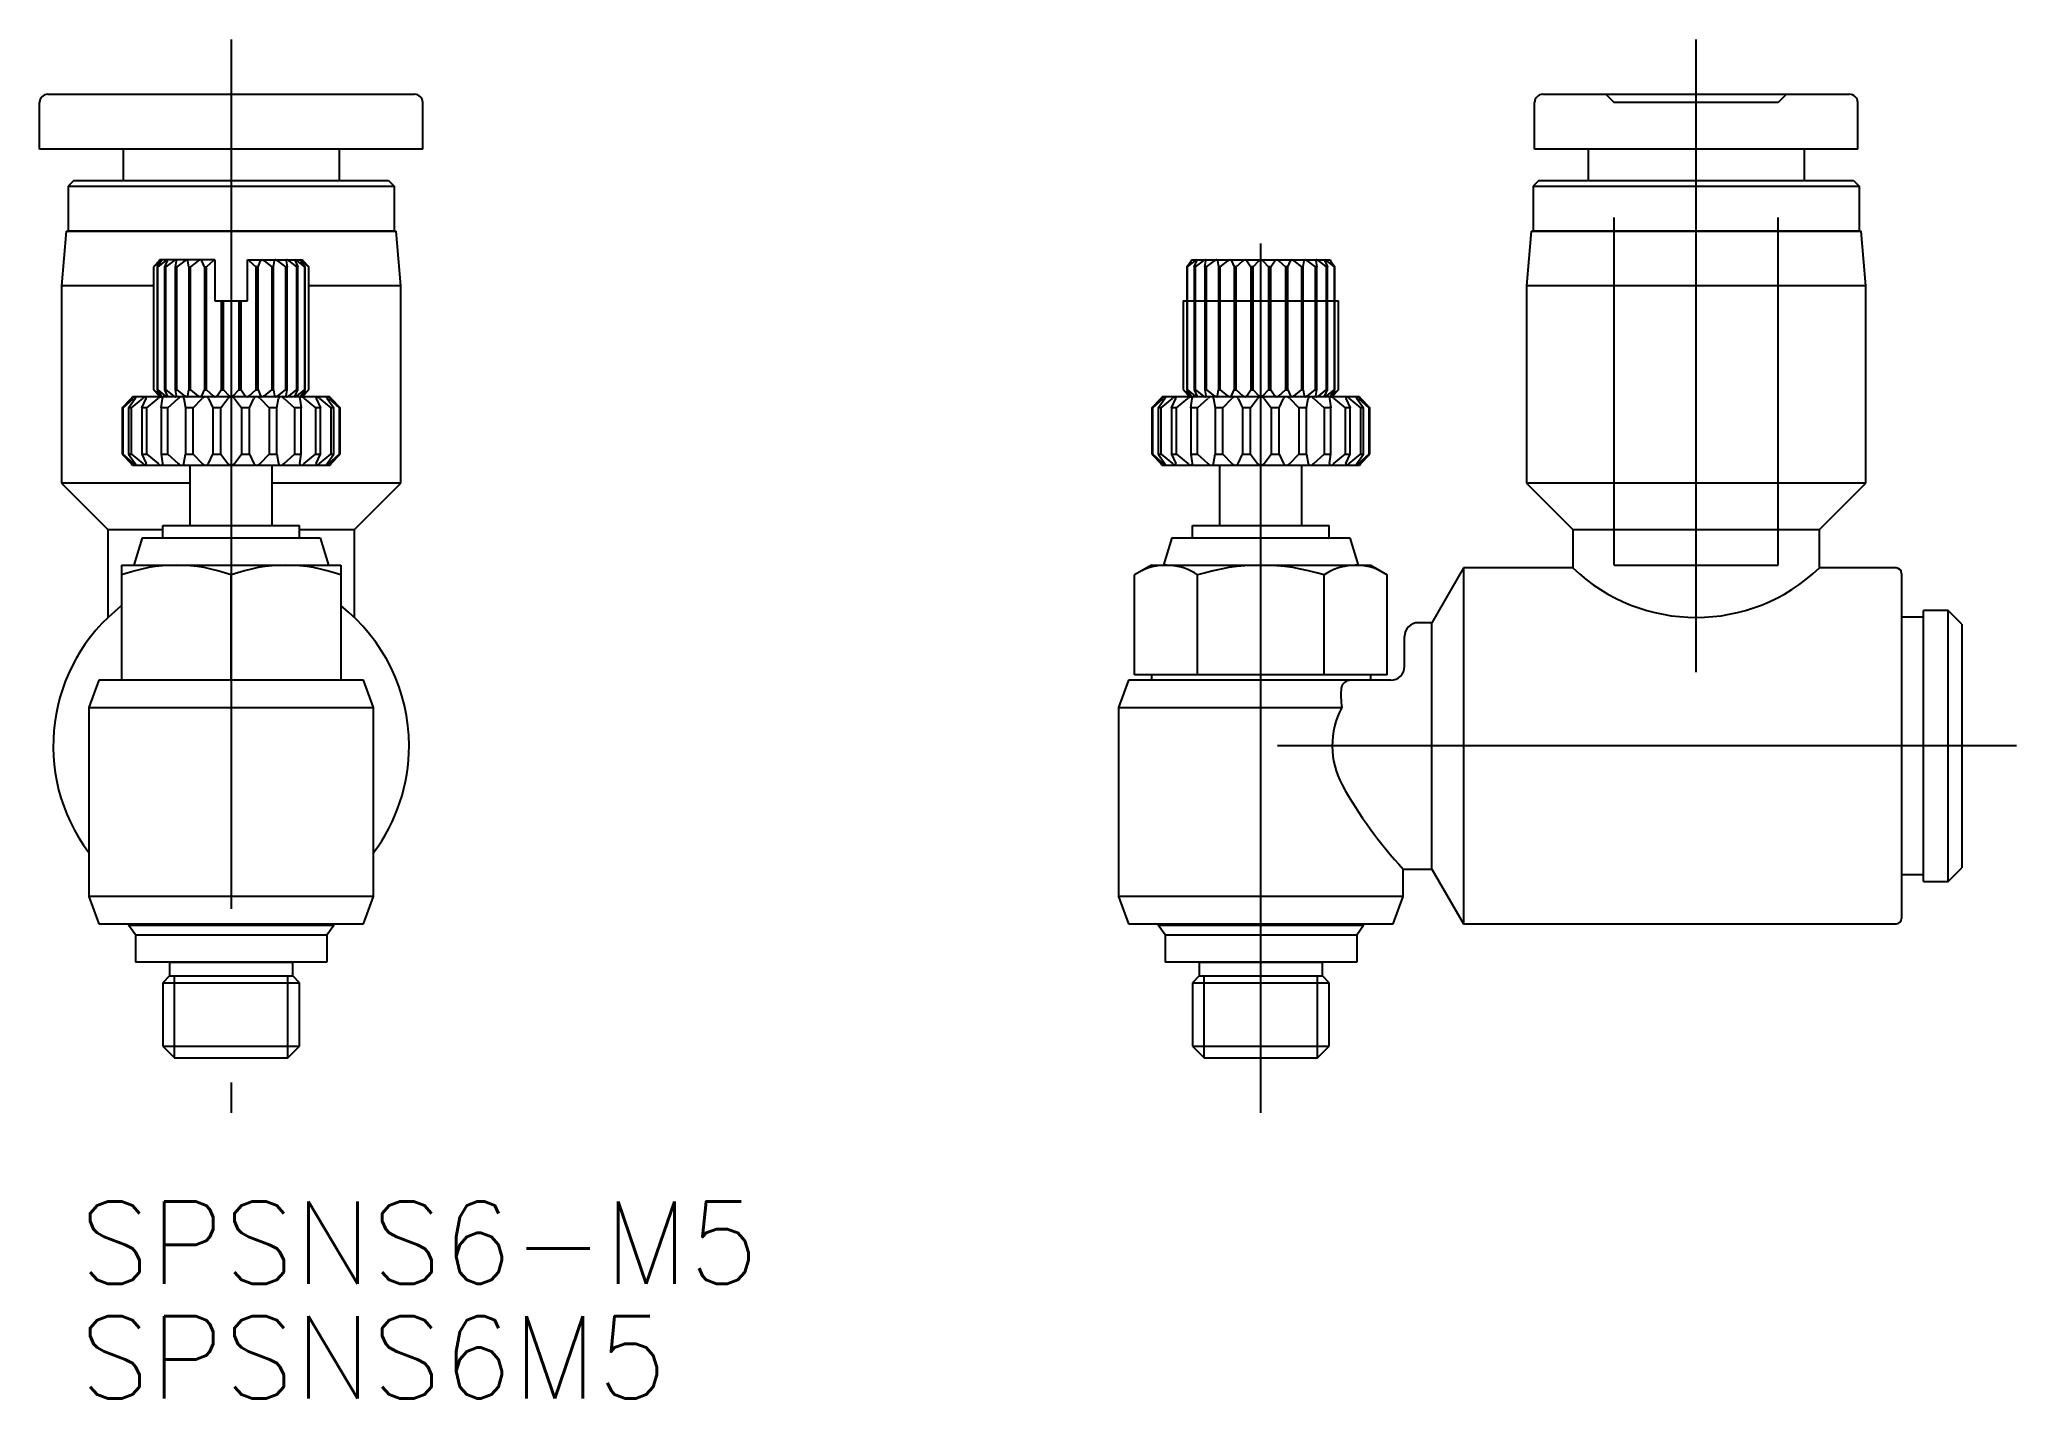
# Model space of a CAD drawing. Extents: x -70.2 to 2, y -23.8 to 25.8.
import ezdxf

# ---------------------------------------------------------------- set-up
doc = ezdxf.new("R2010")
doc.units = 0
doc.linetypes.add('CENTER', pattern=[50.8, 31.75, -6.35, 6.35, -6.35])
doc.linetypes.add('DASHED', pattern=[19.05, 12.7, -6.35])
doc.layers.get('0').update_dxf_attribs({"linetype": 'CONTINUOUS'})
doc.layers.add('CENTER', color=1, linetype='CENTER')
doc.styles.get("Standard").update_dxf_attribs({"font": 'txt.shx', "height": 3, "bigfont": 'bigfont.shx'})

# ---------------------------------------------------------------- blocks, each defined once
blk = doc.blocks.new('*U2')
at = {"color": 7, "linetype": 'CONTINUOUS'}
blk.add_text('SPSNS6-M5', height=3, dxfattribs=at).set_placement((-68.749, -19.648))
blk = doc.blocks.new('*U3')
at = {"color": 7, "linetype": 'CONTINUOUS'}
blk.add_text('SPSNS6M5', height=3, dxfattribs=at).set_placement((-68.749, -23.837))

msp = doc.modelspace()

# ---------------------------------------------------------------- linework, layer by layer
at = {"color": 7, "linetype": 'CONTINUOUS'}
for p, q in [((-70.211, 21.8), (-70.211, 23.5)), ((-69.911, 23.8), (-56.511, 23.8)), ((-69.911, 23.8), (-56.511, 23.8)), ((-56.211, 21.8), (-56.211, 23.5)), ((-15.6, 21.8), (-15.6, 23.5)), ((-15.301, 23.8), (-4.1, 23.8)), ((-3.8, 21.8), (-3.8, 23.5)), ((-56.211, 21.8), (-70.211, 21.8)), ((-67.161, 21.8), (-67.161, 20.65)), ((-59.261, 21.8), (-59.261, 20.65)), ((-3.8, 21.8), (-15.6, 21.8)), ((-13.65, 21.8), (-13.65, 20.65)), ((-5.75, 21.8), (-5.75, 20.65)), ((-68.961, 20.65), (-69.161, 20.45)), ((-69.161, 20.45), (-57.261, 20.45)), ((-69.161, 20.45), (-69.161, 18.8)), ((-68.961, 20.65), (-57.461, 20.65)), ((-57.461, 20.65), (-57.261, 20.45)), ((-57.261, 20.45), (-57.261, 18.8)), ((-15.45, 20.65), (-15.65, 20.45)), ((-15.65, 20.45), (-3.75, 20.45)), ((-15.65, 20.45), (-15.65, 18.8)), ((-15.45, 20.65), (-3.95, 20.65)), ((-3.95, 20.65), (-3.75, 20.45)), ((-3.75, 20.45), (-3.75, 18.8)), ((-69.236, 18.8), (-69.411, 16.8)), ((-69.236, 18.8), (-57.186, 18.8)), ((-69.161, 18.8), (-57.261, 18.8)), ((-57.261, 18.8), (-69.161, 18.8)), ((-57.011, 16.8), (-57.186, 18.8)), ((-15.725, 18.8), (-15.9, 16.8)), ((-15.725, 18.8), (-3.675, 18.8)), ((-15.65, 18.8), (-3.75, 18.8)), ((-3.75, 18.8), (-15.65, 18.8)), ((-3.5, 16.8), (-3.675, 18.8)), ((-65.841, 17.72), (-66.047, 17.5)), ((-66.047, 17.5), (-66.047, 13)), ((-66.047, 17.5), (-66.038, 17.5)), ((-65.791, 17.72), (-66.038, 17.5)), ((-66.038, 13), (-66.038, 17.5)), ((-65.759, 17.72), (-65.914, 17.5)), ((-65.914, 17.5), (-65.914, 13)), ((-65.914, 17.5), (-65.887, 17.5)), ((-65.611, 17.721), (-65.887, 17.5)), ((-65.887, 13), (-65.887, 17.5)), ((-65.811, 17.75), (-65.841, 17.72)), ((-63.811, 17.75), (-65.811, 17.75)), ((-65.549, 17.72), (-65.646, 17.5)), ((-65.646, 17.5), (-65.646, 13)), ((-65.646, 17.5), (-65.602, 17.5)), ((-65.311, 17.721), (-65.602, 17.5)), ((-65.602, 13), (-65.602, 17.5)), ((-65.222, 17.72), (-65.255, 17.5)), ((-65.255, 17.5), (-65.255, 13)), ((-65.255, 17.5), (-65.197, 17.5)), ((-64.906, 17.721), (-65.197, 17.5)), ((-65.197, 13), (-65.197, 17.5)), ((-64.762, 17.5), (-64.795, 17.72)), ((-64.762, 17.5), (-64.762, 13)), ((-64.762, 17.5), (-64.692, 17.5)), ((-64.416, 17.721), (-64.692, 17.5)), ((-64.692, 13), (-64.692, 17.5)), ((-64.191, 17.5), (-64.288, 17.72)), ((-64.191, 17.5), (-64.191, 13)), ((-64.191, 17.5), (-64.113, 17.5)), ((-63.866, 17.72), (-64.113, 17.5)), ((-64.113, 13), (-64.113, 17.5)), ((-63.811, 17.75), (-63.811, 16.25)), ((-62.611, 16.25), (-62.611, 17.75)), ((-62.611, 17.75), (-60.611, 17.75)), ((-62.556, 17.72), (-62.309, 17.5)), ((-62.309, 17.5), (-62.309, 13)), ((-62.231, 17.5), (-62.309, 17.5)), ((-62.231, 17.5), (-62.134, 17.72)), ((-62.231, 13), (-62.231, 17.5)), ((-62.006, 17.721), (-61.73, 17.5)), ((-61.73, 17.5), (-61.73, 13)), ((-61.66, 17.5), (-61.73, 17.5)), ((-61.66, 17.5), (-61.627, 17.72)), ((-61.66, 13), (-61.66, 17.5)), ((-61.516, 17.721), (-61.225, 17.5)), ((-61.225, 17.5), (-61.225, 13)), ((-61.167, 17.5), (-61.225, 17.5)), ((-61.199, 17.72), (-61.167, 17.5)), ((-61.167, 13), (-61.167, 17.5)), ((-61.111, 17.721), (-60.82, 17.5)), ((-60.873, 17.72), (-60.776, 17.5)), ((-60.82, 17.5), (-60.82, 13)), ((-60.776, 17.5), (-60.82, 17.5)), ((-60.811, 17.721), (-60.535, 17.5)), ((-60.776, 13), (-60.776, 17.5)), ((-60.663, 17.72), (-60.507, 17.5)), ((-60.631, 17.72), (-60.384, 17.5)), ((-60.611, 17.75), (-60.581, 17.72)), ((-60.581, 17.72), (-60.374, 17.5)), ((-60.535, 17.5), (-60.535, 13)), ((-60.507, 17.5), (-60.535, 17.5)), ((-60.507, 13), (-60.507, 17.5)), ((-60.384, 17.5), (-60.384, 13)), ((-60.374, 17.5), (-60.384, 17.5)), ((-60.374, 13), (-60.374, 17.5)), ((-28.304, 17.5), (-28.148, 17.72)), ((-28.303, 17.5), (-28.303, 13)), ((-28.276, 17.5), (-28.303, 17.5)), ((-28.277, 17.501), (-28, 17.721)), ((-28.276, 13), (-28.276, 17.5)), ((-28.132, 17.748), (-28.13, 17.75)), ((-28.132, 17.747), (-28.132, 17.748)), ((-28.13, 17.75), (-23.07, 17.75)), ((-28.035, 17.5), (-27.939, 17.72)), ((-28.035, 17.5), (-28.035, 13)), ((-27.991, 17.5), (-28.035, 17.5)), ((-27.991, 17.501), (-27.7, 17.721)), ((-27.991, 13), (-27.991, 17.5)), ((-27.645, 17.5), (-27.612, 17.72)), ((-27.644, 17.5), (-27.644, 13)), ((-27.586, 17.5), (-27.644, 17.5)), ((-27.586, 17.501), (-27.295, 17.721)), ((-27.586, 13), (-27.586, 17.5)), ((-27.184, 17.72), (-27.151, 17.5)), ((-27.151, 17.5), (-27.151, 13)), ((-27.081, 17.5), (-27.151, 17.5)), ((-27.082, 17.501), (-26.805, 17.721)), ((-27.081, 13), (-27.081, 17.5)), ((-26.677, 17.72), (-26.58, 17.5)), ((-26.58, 17.5), (-26.58, 13)), ((-26.502, 17.5), (-26.58, 17.5)), ((-26.503, 17.501), (-26.255, 17.72)), ((-26.502, 13), (-26.502, 17.5)), ((-26.116, 17.72), (-25.96, 17.5)), ((-25.96, 17.5), (-25.96, 13)), ((-25.878, 17.5), (-25.96, 17.5)), ((-25.878, 17.5), (-25.671, 17.72)), ((-25.878, 13), (-25.878, 17.5)), ((-25.529, 17.72), (-25.322, 17.5)), ((-25.322, 17.5), (-25.322, 13)), ((-25.24, 17.5), (-25.322, 17.5)), ((-25.24, 17.5), (-25.084, 17.72)), ((-25.24, 13), (-25.24, 17.5)), ((-24.945, 17.72), (-24.697, 17.501)), ((-24.698, 17.5), (-24.698, 13)), ((-24.62, 17.5), (-24.698, 17.5)), ((-24.62, 17.5), (-24.523, 17.72)), ((-24.62, 13), (-24.62, 17.5)), ((-24.395, 17.721), (-24.118, 17.501)), ((-24.119, 17.5), (-24.119, 13)), ((-24.049, 17.5), (-24.119, 17.5)), ((-24.049, 17.5), (-24.016, 17.72)), ((-24.049, 13), (-24.049, 17.5)), ((-23.905, 17.721), (-23.614, 17.501)), ((-23.614, 17.5), (-23.614, 13)), ((-23.556, 17.5), (-23.614, 17.5)), ((-23.588, 17.72), (-23.555, 17.5)), ((-23.556, 13), (-23.556, 17.5)), ((-23.5, 17.721), (-23.209, 17.501)), ((-23.261, 17.72), (-23.165, 17.5)), ((-23.209, 17.5), (-23.209, 13)), ((-23.165, 17.5), (-23.209, 17.5)), ((-23.2, 17.721), (-22.923, 17.501)), ((-23.165, 13), (-23.165, 17.5)), ((-23.07, 17.75), (-23.068, 17.748)), ((-23.068, 17.748), (-23.068, 17.747)), ((-23.052, 17.72), (-22.896, 17.5)), ((-22.924, 17.5), (-22.924, 13)), ((-22.897, 17.5), (-22.924, 17.5)), ((-22.897, 13), (-22.897, 17.5)), ((-66.047, 16.8), (-69.411, 16.8)), ((-69.411, 16.8), (-69.411, 9.6)), ((-57.011, 16.8), (-60.374, 16.8)), ((-57.011, 9.6), (-57.011, 16.8)), ((-3.5, 16.8), (-15.9, 16.8)), ((-15.9, 16.8), (-15.9, 9.6)), ((-3.5, 9.6), (-3.5, 16.8)), ((-63.811, 16.25), (-63.727, 16.25)), ((-63.727, 16.25), (-63.571, 16.25)), ((-63.571, 16.25), (-63.571, 13)), ((-63.571, 16.25), (-63.489, 16.25)), ((-63.489, 16.25), (-63.282, 16.25)), ((-63.489, 13), (-63.489, 16.25)), ((-63.282, 16.25), (-63.14, 16.25)), ((-63.14, 16.25), (-62.933, 16.25)), ((-62.933, 16.25), (-62.851, 16.25)), ((-62.933, 16.25), (-62.933, 13)), ((-62.851, 16.25), (-62.695, 16.25)), ((-62.851, 13), (-62.851, 16.25)), ((-62.695, 16.25), (-62.611, 16.25)), ((-28.436, 16.25), (-28.427, 16.25)), ((-28.436, 16.25), (-28.436, 13)), ((-28.427, 16.25), (-28.303, 16.25)), ((-28.427, 13), (-28.427, 16.25)), ((-22.897, 16.25), (-22.773, 16.25)), ((-22.773, 16.25), (-22.764, 16.25)), ((-22.773, 16.25), (-22.773, 13)), ((-22.764, 13), (-22.764, 16.25)), ((-66.048, 13), (-65.841, 12.78)), ((-66.047, 13), (-66.038, 13)), ((-66.039, 12.999), (-65.791, 12.78)), ((-65.915, 13), (-65.759, 12.78)), ((-65.914, 13), (-65.887, 13)), ((-65.887, 12.999), (-65.611, 12.779)), ((-65.646, 13), (-65.55, 12.78)), ((-65.646, 13), (-65.602, 13)), ((-65.602, 12.999), (-65.311, 12.779)), ((-65.255, 13), (-65.223, 12.78)), ((-65.255, 13), (-65.197, 13)), ((-65.197, 12.999), (-64.906, 12.779)), ((-64.795, 12.78), (-64.762, 13)), ((-64.762, 13), (-64.692, 13)), ((-64.692, 12.999), (-64.416, 12.779)), ((-64.288, 12.78), (-64.191, 13)), ((-64.191, 13), (-64.113, 13)), ((-64.113, 12.999), (-63.866, 12.78)), ((-63.726, 12.78), (-63.571, 13)), ((-63.571, 13), (-63.489, 13)), ((-63.489, 13), (-63.282, 12.78)), ((-63.14, 12.78), (-62.933, 13)), ((-62.933, 13), (-62.851, 13)), ((-62.851, 13), (-62.695, 12.78)), ((-62.556, 12.78), (-62.308, 12.999)), ((-62.309, 13), (-62.231, 13)), ((-62.231, 13), (-62.134, 12.78)), ((-62.006, 12.779), (-61.729, 12.999)), ((-61.73, 13), (-61.66, 13)), ((-61.66, 13), (-61.627, 12.78)), ((-61.516, 12.779), (-61.225, 12.999)), ((-61.225, 13), (-61.167, 13)), ((-61.199, 12.78), (-61.166, 13)), ((-61.111, 12.779), (-60.82, 12.999)), ((-60.872, 12.78), (-60.776, 13)), ((-60.82, 13), (-60.776, 13)), ((-60.811, 12.779), (-60.534, 12.999)), ((-60.663, 12.78), (-60.507, 13)), ((-60.631, 12.78), (-60.383, 12.999)), ((-60.581, 12.78), (-60.374, 13)), ((-60.535, 13), (-60.507, 13)), ((-60.384, 13), (-60.374, 13)), ((-28.437, 13), (-28.23, 12.78)), ((-28.436, 13), (-28.427, 13)), ((-28.428, 12.999), (-28.18, 12.78)), ((-28.304, 13), (-28.148, 12.78)), ((-28.303, 13), (-28.276, 13)), ((-28.277, 12.999), (-28, 12.779)), ((-28.035, 13), (-27.939, 12.78)), ((-28.035, 13), (-27.991, 13)), ((-27.991, 12.999), (-27.7, 12.779)), ((-27.645, 13), (-27.612, 12.78)), ((-27.644, 13), (-27.586, 13)), ((-27.586, 12.999), (-27.295, 12.779)), ((-27.184, 12.78), (-27.151, 13)), ((-27.151, 13), (-27.081, 13)), ((-27.082, 12.999), (-26.805, 12.779)), ((-26.677, 12.78), (-26.58, 13)), ((-26.58, 13), (-26.502, 13)), ((-26.503, 12.999), (-26.255, 12.78)), ((-26.116, 12.78), (-25.96, 13)), ((-25.96, 13), (-25.878, 13)), ((-25.878, 13), (-25.671, 12.78)), ((-25.529, 12.78), (-25.322, 13)), ((-25.322, 13), (-25.24, 13)), ((-25.24, 13), (-25.084, 12.78)), ((-24.945, 12.78), (-24.697, 12.999)), ((-24.698, 13), (-24.62, 13)), ((-24.62, 13), (-24.523, 12.78)), ((-24.395, 12.779), (-24.118, 12.999)), ((-24.119, 13), (-24.049, 13)), ((-24.049, 13), (-24.016, 12.78)), ((-23.905, 12.779), (-23.614, 12.999)), ((-23.614, 13), (-23.556, 13)), ((-23.588, 12.78), (-23.555, 13)), ((-23.5, 12.779), (-23.209, 12.999)), ((-23.261, 12.78), (-23.165, 13)), ((-23.209, 13), (-23.165, 13)), ((-23.2, 12.779), (-22.923, 12.999)), ((-23.052, 12.78), (-22.896, 13)), ((-23.02, 12.78), (-22.772, 12.999)), ((-22.97, 12.78), (-22.763, 13)), ((-22.924, 13), (-22.897, 13)), ((-22.773, 13), (-22.764, 13)), ((-67.194, 12.351), (-66.869, 12.691)), ((-67.154, 12.35), (-67.193, 12.35)), ((-67.193, 12.35), (-67.193, 10.65)), ((-67.155, 12.351), (-66.775, 12.691)), ((-67.154, 10.65), (-67.154, 12.35)), ((-66.962, 12.35), (-66.714, 12.691)), ((-66.846, 12.35), (-66.961, 12.35)), ((-66.961, 12.35), (-66.961, 10.65)), ((-66.868, 12.691), (-66.811, 12.75)), ((-66.847, 12.351), (-66.438, 12.691)), ((-66.846, 10.65), (-66.846, 12.35)), ((-59.611, 12.75), (-66.811, 12.75)), ((-66.474, 12.35), (-66.32, 12.691)), ((-66.291, 12.35), (-66.473, 12.35)), ((-66.473, 12.35), (-66.473, 10.65)), ((-66.291, 12.351), (-65.881, 12.691)), ((-66.291, 10.65), (-66.291, 12.35)), ((-65.84, 12.78), (-65.811, 12.75)), ((-65.763, 12.35), (-65.714, 12.691)), ((-65.525, 12.35), (-65.763, 12.35)), ((-65.763, 12.35), (-65.763, 10.65)), ((-65.526, 12.351), (-65.142, 12.691)), ((-65.525, 10.65), (-65.525, 12.35)), ((-64.937, 12.691), (-64.879, 12.35)), ((-64.602, 12.35), (-64.879, 12.35)), ((-64.879, 12.35), (-64.879, 10.65)), ((-64.603, 12.351), (-64.272, 12.691)), ((-64.602, 10.65), (-64.602, 12.35)), ((-64.043, 12.691), (-63.881, 12.35)), ((-63.881, 12.35), (-63.881, 10.65)), ((-63.584, 12.35), (-63.881, 12.35)), ((-63.584, 12.35), (-63.33, 12.691)), ((-63.584, 10.65), (-63.584, 12.35)), ((-63.092, 12.691), (-62.837, 12.35)), ((-62.54, 12.35), (-62.838, 12.35)), ((-62.838, 12.35), (-62.838, 10.65)), ((-62.541, 12.35), (-62.379, 12.691)), ((-62.54, 10.65), (-62.54, 12.35)), ((-62.15, 12.691), (-61.819, 12.351)), ((-61.543, 12.35), (-61.82, 12.35)), ((-61.82, 12.35), (-61.82, 10.65)), ((-61.543, 12.35), (-61.485, 12.691)), ((-61.543, 10.65), (-61.543, 12.35)), ((-61.279, 12.691), (-60.896, 12.351)), ((-60.659, 12.35), (-60.897, 12.35)), ((-60.897, 12.35), (-60.897, 10.65)), ((-60.708, 12.691), (-60.658, 12.35)), ((-60.659, 10.65), (-60.659, 12.35)), ((-60.611, 12.75), (-60.582, 12.78)), ((-60.541, 12.691), (-60.13, 12.351)), ((-59.948, 12.35), (-60.131, 12.35)), ((-60.131, 12.35), (-60.131, 10.65)), ((-60.102, 12.691), (-59.948, 12.35)), ((-59.984, 12.691), (-59.575, 12.351)), ((-59.948, 10.65), (-59.948, 12.35)), ((-59.708, 12.691), (-59.46, 12.35)), ((-59.647, 12.691), (-59.267, 12.351)), ((-59.611, 12.75), (-59.553, 12.691)), ((-59.461, 12.35), (-59.575, 12.35)), ((-59.575, 12.35), (-59.575, 10.65)), ((-59.553, 12.691), (-59.228, 12.351)), ((-59.461, 10.65), (-59.461, 12.35)), ((-59.228, 12.35), (-59.267, 12.35)), ((-59.267, 12.35), (-59.267, 10.65)), ((-59.228, 10.65), (-59.228, 12.35)), ((-29.583, 12.351), (-29.258, 12.691)), ((-29.583, 12.35), (-29.583, 10.65)), ((-29.543, 12.35), (-29.583, 12.35)), ((-29.544, 12.351), (-29.164, 12.691)), ((-29.543, 10.65), (-29.543, 12.35)), ((-29.351, 12.35), (-29.103, 12.691)), ((-29.35, 12.35), (-29.35, 10.65)), ((-29.236, 12.35), (-29.35, 12.35)), ((-29.257, 12.691), (-29.2, 12.75)), ((-29.236, 12.351), (-28.827, 12.691)), ((-29.236, 10.65), (-29.236, 12.35)), ((-22, 12.75), (-29.2, 12.75)), ((-28.863, 12.35), (-28.709, 12.691)), ((-28.862, 12.35), (-28.862, 10.65)), ((-28.68, 12.35), (-28.862, 12.35)), ((-28.68, 12.351), (-28.27, 12.691)), ((-28.68, 10.65), (-28.68, 12.35)), ((-28.229, 12.78), (-28.2, 12.75)), ((-28.152, 12.35), (-28.103, 12.691)), ((-28.152, 12.35), (-28.152, 10.65)), ((-27.914, 12.35), (-28.152, 12.35)), ((-27.915, 12.351), (-27.532, 12.691)), ((-27.914, 10.65), (-27.914, 12.35)), ((-27.326, 12.691), (-27.268, 12.35)), ((-26.991, 12.35), (-27.268, 12.35)), ((-27.268, 12.35), (-27.268, 10.65)), ((-26.992, 12.351), (-26.661, 12.691)), ((-26.991, 10.65), (-26.991, 12.35)), ((-26.432, 12.691), (-26.27, 12.35)), ((-26.27, 12.35), (-26.27, 10.65)), ((-25.973, 12.35), (-26.27, 12.35)), ((-25.974, 12.35), (-25.719, 12.691)), ((-25.973, 10.65), (-25.973, 12.35)), ((-25.481, 12.691), (-25.226, 12.35)), ((-25.227, 12.35), (-25.227, 10.65)), ((-24.93, 12.35), (-25.227, 12.35)), ((-24.93, 12.35), (-24.768, 12.691)), ((-24.93, 10.65), (-24.93, 12.35)), ((-24.539, 12.691), (-24.208, 12.351)), ((-24.209, 12.35), (-24.209, 10.65)), ((-23.932, 12.35), (-24.209, 12.35)), ((-23.932, 12.35), (-23.874, 12.691)), ((-23.932, 10.65), (-23.932, 12.35)), ((-23.668, 12.691), (-23.285, 12.351)), ((-23.048, 12.35), (-23.286, 12.35)), ((-23.286, 12.35), (-23.286, 10.65)), ((-23.097, 12.691), (-23.048, 12.35)), ((-23.048, 10.65), (-23.048, 12.35)), ((-23, 12.75), (-22.971, 12.78)), ((-22.93, 12.691), (-22.52, 12.351)), ((-22.52, 12.35), (-22.52, 10.65)), ((-22.338, 12.35), (-22.52, 12.35)), ((-22.491, 12.691), (-22.337, 12.35)), ((-22.373, 12.691), (-21.964, 12.351)), ((-22.338, 10.65), (-22.338, 12.35)), ((-22.097, 12.691), (-21.849, 12.35)), ((-22.036, 12.691), (-21.656, 12.351)), ((-22, 12.75), (-21.943, 12.691)), ((-21.964, 12.35), (-21.964, 10.65)), ((-21.85, 12.35), (-21.964, 12.35)), ((-21.942, 12.691), (-21.617, 12.351)), ((-21.85, 10.65), (-21.85, 12.35)), ((-21.657, 12.35), (-21.657, 10.65)), ((-21.617, 12.35), (-21.657, 12.35)), ((-21.617, 10.65), (-21.617, 12.35)), ((-67.194, 10.649), (-66.869, 10.309)), ((-67.193, 10.65), (-67.154, 10.65)), ((-67.155, 10.649), (-66.775, 10.309)), ((-66.962, 10.65), (-66.714, 10.309)), ((-66.961, 10.65), (-66.846, 10.65)), ((-66.868, 10.309), (-66.811, 10.25)), ((-66.847, 10.649), (-66.438, 10.309)), ((-66.811, 10.25), (-59.611, 10.25)), ((-66.474, 10.65), (-66.32, 10.309)), ((-66.473, 10.65), (-66.291, 10.65)), ((-66.291, 10.649), (-65.881, 10.309)), ((-65.763, 10.65), (-65.525, 10.65)), ((-65.763, 10.65), (-65.714, 10.309)), ((-65.526, 10.649), (-65.142, 10.309)), ((-64.937, 10.309), (-64.879, 10.65)), ((-64.879, 10.65), (-64.602, 10.65)), ((-64.711, 8.05), (-64.711, 10.25)), ((-64.603, 10.649), (-64.272, 10.309)), ((-64.043, 10.309), (-63.881, 10.65)), ((-63.881, 10.65), (-63.584, 10.65)), ((-63.584, 10.65), (-63.33, 10.309)), ((-63.092, 10.309), (-62.837, 10.65)), ((-62.838, 10.65), (-62.54, 10.65)), ((-62.541, 10.65), (-62.379, 10.309)), ((-62.15, 10.309), (-61.819, 10.649)), ((-61.82, 10.65), (-61.543, 10.65)), ((-61.711, 8.05), (-61.711, 10.25)), ((-61.543, 10.65), (-61.485, 10.309)), ((-61.279, 10.309), (-60.896, 10.649)), ((-60.897, 10.65), (-60.659, 10.65)), ((-60.708, 10.309), (-60.658, 10.65)), ((-60.541, 10.309), (-60.13, 10.649)), ((-60.131, 10.65), (-59.948, 10.65)), ((-60.102, 10.309), (-59.948, 10.65)), ((-59.984, 10.309), (-59.575, 10.649)), ((-59.708, 10.309), (-59.46, 10.65)), ((-59.647, 10.309), (-59.267, 10.649)), ((-59.611, 10.25), (-59.553, 10.309)), ((-59.575, 10.65), (-59.461, 10.65)), ((-59.553, 10.309), (-59.228, 10.649)), ((-59.267, 10.65), (-59.228, 10.65)), ((-29.583, 10.65), (-29.543, 10.65)), ((-29.583, 10.649), (-29.258, 10.309)), ((-29.544, 10.649), (-29.164, 10.309)), ((-29.351, 10.65), (-29.103, 10.309)), ((-29.35, 10.65), (-29.236, 10.65)), ((-29.257, 10.309), (-29.2, 10.25)), ((-29.236, 10.649), (-28.827, 10.309)), ((-29.2, 10.25), (-22, 10.25)), ((-28.863, 10.65), (-28.709, 10.309)), ((-28.862, 10.65), (-28.68, 10.65)), ((-28.68, 10.649), (-28.27, 10.309)), ((-28.152, 10.65), (-28.103, 10.309)), ((-28.152, 10.65), (-27.914, 10.65)), ((-27.915, 10.649), (-27.532, 10.309)), ((-27.326, 10.309), (-27.268, 10.65)), ((-27.268, 10.65), (-26.991, 10.65)), ((-27.1, 8.05), (-27.1, 10.25)), ((-26.992, 10.649), (-26.661, 10.309)), ((-26.432, 10.309), (-26.27, 10.65)), ((-26.27, 10.65), (-25.973, 10.65)), ((-25.974, 10.65), (-25.719, 10.309)), ((-25.481, 10.309), (-25.226, 10.65)), ((-25.227, 10.65), (-24.93, 10.65)), ((-24.93, 10.65), (-24.768, 10.309)), ((-24.539, 10.309), (-24.208, 10.649)), ((-24.209, 10.65), (-23.932, 10.65)), ((-24.1, 8.05), (-24.1, 10.25)), ((-23.932, 10.65), (-23.874, 10.309)), ((-23.668, 10.309), (-23.285, 10.649)), ((-23.286, 10.65), (-23.048, 10.65)), ((-23.097, 10.309), (-23.048, 10.65)), ((-22.93, 10.309), (-22.52, 10.649)), ((-22.52, 10.65), (-22.338, 10.65)), ((-22.491, 10.309), (-22.337, 10.65)), ((-22.373, 10.309), (-21.964, 10.649)), ((-22.097, 10.309), (-21.849, 10.65)), ((-22.036, 10.309), (-21.656, 10.649)), ((-22, 10.25), (-21.943, 10.309)), ((-21.964, 10.65), (-21.85, 10.65)), ((-21.942, 10.309), (-21.617, 10.649)), ((-21.657, 10.65), (-21.617, 10.65)), ((-64.711, 9.6), (-69.411, 9.6)), ((-69.411, 9.6), (-67.711, 7.9)), ((-57.011, 9.6), (-61.711, 9.6)), ((-58.711, 7.9), (-57.011, 9.6)), ((-3.5, 9.6), (-15.9, 9.6)), ((-15.9, 9.6), (-14.2, 7.9)), ((-5.2, 7.9), (-3.5, 9.6)), ((-65.711, 7.6), (-65.711, 8.05)), ((-65.711, 8.05), (-60.711, 8.05)), ((-60.711, 7.6), (-60.711, 8.05)), ((-28.1, 8.05), (-23.1, 8.05)), ((-28.1, 7.6), (-28.1, 8.05)), ((-23.1, 7.6), (-23.1, 8.05)), ((-67.711, 7.9), (-65.711, 7.9)), ((-67.711, 7.9), (-67.711, 4.69)), ((-66.461, 7.6), (-66.761, 6.6)), ((-66.461, 7.6), (-59.961, 7.6)), ((-66.461, 7.6), (-59.961, 7.6)), ((-60.711, 7.9), (-58.711, 7.9)), ((-59.961, 7.6), (-59.661, 6.6)), ((-58.711, 4.69), (-58.711, 7.9)), ((-28.85, 7.6), (-29.15, 6.6)), ((-28.85, 7.6), (-22.35, 7.6)), ((-22.35, 7.6), (-22.05, 6.6)), ((-14.2, 7.9), (-5.2, 7.9)), ((-14.2, 7.9), (-14.2, 6.5)), ((-5.2, 6.5), (-5.2, 7.9)), ((-67.211, 6.6), (-59.211, 6.6)), ((-67.211, 6.6), (-67.211, 2.4)), ((-59.211, 6.6), (-59.211, 2.4)), ((-29.6, 6.6), (-30.219, 6.243)), ((-29.6, 6.6), (-21.6, 6.6)), ((-21.6, 6.6), (-20.981, 6.243)), ((-18.2, 6.5), (-19.355, 4.5)), ((-18.2, 6.5), (-18.2, 0)), ((-17.2, 6.5), (-18.2, 6.5)), ((-14.2, 6.5), (-17.2, 6.5)), ((-2.4, 6.5), (-5.2, 6.5)), ((-63.211, 2.4), (-63.211, 6.243)), ((-30.219, 2.6), (-30.219, 6.243)), ((-27.909, 2.6), (-27.909, 6.243)), ((-23.291, 2.6), (-23.291, 6.243)), ((-20.981, 2.6), (-20.981, 6.243)), ((-2.2, 6.3), (-2.2, -6.3)), ((-19.355, 4.5), (-19.855, 4.5)), ((-19.355, -4.5), (-19.355, 4.5)), ((-1.4, 4.7), (-2.2, 4.7)), ((-1.4, -4.95), (-1.4, 4.95)), ((-0.5, 4.95), (-1.4, 4.95)), ((-0.5, -4.95), (-0.5, 4.95)), ((0, 4.45), (-0.5, 4.95)), ((0, 4.45), (0, -4.45)), ((-20.355, 2.9), (-20.355, 4)), ((-68.047, 2.4), (-68.411, 1.4)), ((-58.375, 2.4), (-68.047, 2.4)), ((-58.011, 1.4), (-58.375, 2.4)), ((-30.436, 2.4), (-30.8, 1.4)), ((-20.855, 2.4), (-30.436, 2.4)), ((-20.981, 2.6), (-30.219, 2.6)), ((-29.6, 2.6), (-29.6, 2.4)), ((-21.6, 2.6), (-21.6, 2.4)), ((-68.411, 1.4), (-58.011, 1.4)), ((-68.411, 1.4), (-68.411, -5.5)), ((-58.011, -5.5), (-58.011, 1.4)), ((-30.8, 1.4), (-22.642, 1.4)), ((-30.8, 1.4), (-30.8, -5.5)), ((-18.2, 0), (-18.2, -6.5)), ((-20.4, -4.5), (-19.355, -4.5)), ((-20.4, -5.5), (-20.4, -4.5)), ((-19.355, -4.5), (-18.2, -6.5)), ((-2.2, -4.7), (-1.4, -4.7)), ((-1.4, -4.95), (-0.5, -4.95)), ((-0.5, -4.95), (0, -4.45)), ((-58.011, -5.5), (-68.411, -5.5)), ((-68.411, -5.5), (-68.047, -6.5)), ((-58.375, -6.5), (-58.011, -5.5)), ((-20.4, -5.5), (-30.8, -5.5)), ((-30.8, -5.5), (-30.436, -6.5)), ((-20.764, -6.5), (-20.4, -5.5)), ((-68.047, -6.5), (-58.375, -6.5)), ((-66.961, -6.5), (-66.961, -6.55)), ((-66.711, -6.9), (-66.961, -6.55)), ((-66.961, -6.55), (-59.461, -6.55)), ((-66.711, -6.9), (-66.711, -7.9)), ((-66.711, -6.9), (-59.711, -6.9)), ((-59.711, -6.9), (-59.461, -6.55)), ((-59.711, -6.9), (-59.711, -7.9)), ((-59.461, -6.5), (-59.461, -6.55)), ((-30.436, -6.5), (-20.764, -6.5)), ((-29.35, -6.5), (-21.85, -6.5)), ((-29.35, -6.5), (-29.35, -6.55)), ((-29.1, -6.9), (-29.35, -6.55)), ((-29.35, -6.55), (-21.85, -6.55)), ((-29.1, -6.9), (-29.1, -7.9)), ((-29.1, -6.9), (-22.1, -6.9)), ((-22.1, -6.9), (-21.85, -6.55)), ((-22.1, -6.9), (-22.1, -7.9)), ((-21.85, -6.5), (-21.85, -6.55)), ((-18.2, -6.5), (-17.2, -6.5)), ((-17.2, -6.5), (-2.4, -6.5)), ((-59.711, -7.9), (-66.711, -7.9)), ((-65.461, -7.9), (-65.461, -8.4)), ((-65.461, -7.9), (-60.961, -7.9)), ((-60.961, -8.4), (-60.961, -7.9)), ((-22.1, -7.9), (-29.1, -7.9)), ((-27.85, -7.9), (-27.85, -8.4)), ((-27.85, -7.9), (-23.35, -7.9)), ((-23.35, -8.4), (-23.35, -7.9)), ((-65.461, -8.4), (-65.711, -8.65)), ((-65.711, -8.65), (-65.711, -10.967)), ((-65.711, -8.65), (-60.711, -8.65)), ((-65.461, -8.4), (-60.961, -8.4)), ((-60.711, -8.65), (-60.961, -8.4)), ((-60.711, -10.967), (-60.711, -8.65)), ((-27.85, -8.4), (-28.1, -8.65)), ((-28.1, -8.65), (-23.1, -8.65)), ((-28.1, -8.65), (-28.1, -10.967)), ((-27.85, -8.4), (-23.35, -8.4)), ((-23.1, -8.65), (-23.35, -8.4)), ((-23.1, -10.967), (-23.1, -8.65)), ((-65.711, -10.967), (-65.278, -11.4)), ((-65.711, -10.967), (-60.711, -10.967)), ((-65.278, -11.4), (-61.144, -11.4)), ((-61.144, -11.4), (-60.711, -10.967)), ((-28.1, -10.967), (-27.667, -11.4)), ((-28.1, -10.967), (-23.1, -10.967)), ((-27.667, -11.4), (-23.533, -11.4)), ((-23.533, -11.4), (-23.1, -10.967))]:
    msp.add_line(p, q, dxfattribs=at)
at = {"color": 3, "linetype": 'DASHED'}
for p, q in [((-13, 23.8), (-12.7, 23.5)), ((-12.7, 6.6), (-12.7, 23.5)), ((-6.7, 23.5), (-12.7, 23.5)), ((-6.4, 23.8), (-6.7, 23.5)), ((-6.7, 6.6), (-6.7, 23.5)), ((-28.303, 16.25), (-22.897, 16.25)), ((-12.7, 6.6), (-6.7, 6.6))]:
    msp.add_line(p, q, dxfattribs=at)
at = {"color": 3, "linetype": 'CONTINUOUS'}
for p, q in [((-65.278, -11.4), (-65.278, -8.4)), ((-61.144, -11.4), (-61.144, -8.4)), ((-27.667, -11.4), (-27.667, -8.4)), ((-23.533, -11.4), (-23.533, -8.4))]:
    msp.add_line(p, q, dxfattribs=at)
at = {"color": 7, "linetype": 'CONTINUOUS'}
for centre, radius, start, end in [((-69.911, 23.5), 0.3, 90, 180), ((-56.511, 23.5), 0.3, 0, 90), ((-15.3, 23.5), 0.3, 90, 180), ((-4.1, 23.5), 0.3, 0, 90), ((-65.679, 17.6), 0.165, 113.95292, 132.74692), ((-66.161, 18.008), 0.495, 324.40369, 325.83382), ((-65.799, 17.764), 0.059, 324.49848, 342.0802), ((-65.746, 17.747), 0.0033, 71.65679, 90.7124), ((-65.745, 17.748), 0.00192, 20.8141, 71.08706), ((-65.748, 17.747), 0.00463, 345.15718, 19.10506), ((-65.518, 17.609), 0.145, 104.20001, 129.96418), ((-65.553, 17.737), 0.0133, 64.95801, 89.67845), ((-65.621, 17.753), 0.0791, 335.00375, 343.78684), ((-65.552, 17.742), 0.00813, 8.36305, 60.57153), ((-65.571, 17.739), 0.0273, 342.39677, 7.39027), ((-65.22, 17.603), 0.149, 99.21979, 127.88723), ((-65.244, 17.72), 0.0301, 69.80651, 89.82424), ((-65.24, 17.732), 0.0175, 11.73149, 67.92891), ((-65.258, 17.727), 0.0358, 348.53451, 13.94278), ((-64.816, 17.601), 0.15, 96.24235, 127.10007), ((-64.832, 17.703), 0.0467, 68.67111, 90.48746), ((-64.827, 17.718), 0.0315, 24.21438, 67.1916), ((-64.837, 17.713), 0.0427, 8.45967, 23.79084), ((-64.329, 17.607), 0.143, 94.18458, 127.71686), ((-64.336, 17.698), 0.0526, 25.00672, 93.66239), ((-63.775, 17.607), 0.145, 104.29714, 128.53232), ((-62.647, 17.607), 0.145, 51.46768, 75.70286), ((-62.086, 17.698), 0.0526, 86.33761, 154.99328), ((-62.093, 17.607), 0.143, 52.28314, 85.81542), ((-61.589, 17.714), 0.038, 142.11208, 172.01118), ((-61.596, 17.719), 0.0302, 100.56676, 141.54678), ((-61.59, 17.702), 0.0476, 89.7028, 103.42262), ((-61.606, 17.601), 0.15, 52.89993, 83.75765), ((-61.168, 17.727), 0.0318, 149.01286, 192.27734), ((-61.18, 17.729), 0.0205, 86.5506, 139.41109), ((-61.201, 17.605), 0.147, 52.01851, 81.27324), ((-61.179, 17.729), 0.0206, 89.89917, 90.10083), ((-60.869, 17.741), 0.00887, 131.00006, 166.34256), ((-60.836, 17.74), 0.0423, 175.86827, 209.13582), ((-60.864, 17.73), 0.0215, 115.37466, 122.52733), ((-60.869, 17.737), 0.0128, 89.10874, 109.03841), ((-60.904, 17.609), 0.145, 50.03582, 75.79999), ((-60.671, 17.747), 0.00743, 163.12817, 207.1676), ((-60.677, 17.748), 0.00193, 109.24482, 148.07479), ((-60.573, 17.791), 0.115, 204.44379, 218.30111), ((-60.676, 17.747), 0.00272, 87.928, 112.20344), ((-60.743, 17.6), 0.165, 47.25308, 66.04708), ((-28.202, 17.768), 0.0731, 318.60731, 343.6983), ((-27.913, 17.625), 0.128, 103.34989, 132.48697), ((-27.942, 17.74), 0.0102, 43.32955, 92.66432), ((-27.961, 17.735), 0.0271, 325.6838, 344.90914), ((-27.955, 17.738), 0.0221, 334.24644, 23.90547), ((-27.613, 17.617), 0.135, 98.45877, 130.13317), ((-27.631, 17.729), 0.0215, 41.17277, 93.56857), ((-27.641, 17.727), 0.0302, 346.10519, 31.22806), ((-27.208, 17.613), 0.137, 95.53889, 129.16351), ((-27.22, 17.708), 0.0418, 57.83114, 91.32453), ((-27.218, 17.716), 0.0336, 5.92742, 54.28563), ((-26.72, 17.618), 0.132, 93.51637, 129.66371), ((-26.725, 17.698), 0.0526, 25.00672, 93.66239), ((-26.175, 17.631), 0.119, 91.87133, 131.80722), ((-26.177, 17.675), 0.0754, 36.78404, 91.51956), ((-25.6, 17.651), 0.0989, 90.2788, 136.02991), ((-25.6, 17.651), 0.0989, 43.97009, 89.7212), ((-25.023, 17.675), 0.0754, 88.48044, 143.21596), ((-25.025, 17.631), 0.119, 48.19278, 88.12867), ((-24.475, 17.698), 0.0526, 86.33761, 154.99328), ((-24.48, 17.618), 0.132, 50.33629, 86.48363), ((-23.981, 17.716), 0.0351, 136.12302, 173.16015), ((-23.981, 17.712), 0.0377, 87.14309, 132.70576), ((-23.992, 17.613), 0.137, 50.83649, 84.46111), ((-23.546, 17.727), 0.043, 167.59061, 188.78926), ((-23.571, 17.732), 0.0175, 129.97205, 167.1007), ((-23.568, 17.726), 0.0241, 88.34301, 126.45201), ((-23.587, 17.617), 0.135, 49.86683, 81.54123), ((-23.251, 17.739), 0.0168, 156.69839, 195.60525), ((-23.228, 17.741), 0.0397, 189.20492, 211.90945), ((-23.258, 17.741), 0.00944, 85.94054, 146.81958), ((-23.287, 17.625), 0.128, 47.51303, 76.65011), ((-22.998, 17.768), 0.0731, 196.3017, 221.39269), ((-66.586, 12.51), 0.261, 113.02742, 136.16612), ((-66.832, 12.792), 0.156, 319.66835, 342.45737), ((-66.688, 12.745), 0.00465, 353.5428, 96.12669), ((-66.274, 12.521), 0.235, 103.33397, 133.90084), ((-66.327, 12.732), 0.018, 96.39183, 111.56939), ((-66.327, 12.732), 0.018, 26.60989, 83.60817), ((-66.464, 12.758), 0.16, 335.23684, 341.47598), ((-66.36, 12.727), 0.0514, 337.47658, 15.0906), ((-65.723, 12.521), 0.232, 98.30512, 132.81395), ((-65.693, 12.875), 0.136, 224.32243, 247.02872), ((-65.916, 12.662), 0.196, 33.80986, 36.88647), ((-65.752, 12.712), 0.0381, 20.33501, 94.79879), ((-65.787, 12.743), 0.0445, 11.0909, 39.03299), ((-65.745, 12.752), 0.00216, 262.3116, 357.52919), ((-65.788, 12.703), 0.0751, 350.50965, 17.06212), ((-65.524, 12.875), 0.128, 227.51303, 256.65011), ((-65.552, 12.759), 0.00902, 263.70974, 8.53063), ((-65.604, 12.754), 0.0603, 5.84179, 25.35638), ((-65.224, 12.883), 0.135, 229.86683, 261.54123), ((-65.243, 12.775), 0.0247, 268.08656, 290.1739), ((-65.242, 12.77), 0.0205, 293.10467, 2.19576), ((-65.268, 12.773), 0.0465, 357.92932, 9.0648), ((-64.991, 12.533), 0.218, 95.14943, 133.60932), ((-65.006, 12.681), 0.0689, 7.80373, 94.36797), ((-64.819, 12.887), 0.137, 230.83649, 264.46111), ((-64.829, 12.784), 0.0344, 275.06932, 353.16375), ((-64.331, 12.882), 0.132, 230.33629, 266.48363), ((-64.336, 12.802), 0.0526, 266.33761, 334.99328), ((-64.134, 12.561), 0.189, 92.73424, 136.71148), ((-64.139, 12.644), 0.106, 26.14382, 92.05517), ((-63.786, 12.869), 0.119, 228.19278, 268.12867), ((-63.787, 12.825), 0.0754, 268.48044, 323.21596), ((-63.21, 12.601), 0.149, 90.45149, 142.92865), ((-63.21, 12.849), 0.0989, 223.97009, 269.7212), ((-63.211, 12.849), 0.0989, 270.2788, 316.02991), ((-63.212, 12.601), 0.149, 37.07135, 89.54851), ((-62.634, 12.825), 0.0754, 216.78404, 271.51956), ((-62.636, 12.869), 0.119, 271.87133, 311.80722), ((-62.283, 12.644), 0.106, 87.94483, 153.85618), ((-62.288, 12.561), 0.189, 43.28852, 87.26576), ((-62.086, 12.802), 0.0526, 205.00672, 273.66239), ((-62.091, 12.882), 0.132, 273.51637, 309.66371), ((-61.593, 12.784), 0.0338, 187.86022, 264.33951), ((-61.603, 12.887), 0.137, 275.53889, 309.16351), ((-61.416, 12.681), 0.0689, 85.63203, 172.19627), ((-61.43, 12.533), 0.218, 46.39068, 84.85057), ((-61.16, 12.773), 0.0398, 170.03938, 180.16244), ((-61.179, 12.771), 0.0207, 173.09881, 273.58432), ((-61.198, 12.883), 0.135, 278.45877, 310.13317), ((-60.857, 12.762), 0.0212, 154.699, 206.23262), ((-60.772, 12.735), 0.11, 155.84149, 160.78037), ((-60.869, 12.76), 0.0104, 225.65993, 272.33096), ((-60.898, 12.875), 0.128, 283.34989, 312.48697), ((-60.671, 12.711), 0.0384, 117.07671, 179.19339), ((-60.627, 12.704), 0.0824, 174.75799, 189.34602), ((-60.666, 12.699), 0.051, 88.79466, 115.0844), ((-60.661, 12.751), 0.0178, 147.2043, 176.12934), ((-60.676, 12.752), 0.00227, 175.02575, 275.59458), ((-60.729, 12.875), 0.136, 292.97128, 315.67757), ((-60.535, 12.684), 0.161, 143.35893, 151.32478), ((-60.699, 12.521), 0.232, 47.18605, 81.69488), ((-60.096, 12.732), 0.0176, 119.90319, 183.36961), ((-60.013, 12.736), 0.101, 182.83886, 206.70438), ((-60.094, 12.726), 0.024, 88.74457, 116.40921), ((-60.147, 12.521), 0.235, 46.09916, 76.66603), ((-59.709, 12.746), 0.0297, 179.7719, 211.23819), ((-59.734, 12.746), 0.00447, 83.7372, 175.56447), ((-59.835, 12.51), 0.261, 43.83388, 66.97258), ((-59.463, 12.877), 0.308, 208.35096, 217.01601), ((-28.975, 12.51), 0.261, 113.02742, 136.16612), ((-29.193, 12.779), 0.126, 315.65111, 343.42927), ((-29.077, 12.745), 0.00504, 338.38075, 88.9992), ((-28.663, 12.521), 0.235, 103.33397, 133.90084), ((-28.716, 12.732), 0.0176, 11.60016, 91.6907), ((-28.783, 12.731), 0.0852, 332.04821, 3.2201), ((-28.112, 12.521), 0.232, 98.30512, 132.81395), ((-28.082, 12.875), 0.136, 224.32243, 247.02872), ((-28.188, 12.738), 0.0581, 15.38202, 46.37097), ((-28.145, 12.695), 0.0549, 72.10761, 90.70409), ((-28.135, 12.753), 0.00252, 276.15356, 16.05411), ((-28.138, 12.714), 0.0353, 23.68325, 72.80655), ((-28.173, 12.703), 0.0713, 350.51652, 20.40845), ((-27.913, 12.875), 0.128, 227.51303, 256.65011), ((-27.942, 12.76), 0.00969, 266.59531, 325.049), ((-27.963, 12.762), 0.0301, 344.27953, 36.21632), ((-27.613, 12.883), 0.135, 229.86683, 261.54123), ((-27.632, 12.773), 0.023, 267.4547, 308.83012), ((-27.635, 12.772), 0.0246, 315.81145, 19.12752), ((-27.38, 12.533), 0.218, 95.14943, 133.60932), ((-27.395, 12.681), 0.0689, 7.80373, 94.36797), ((-27.208, 12.887), 0.137, 230.83649, 264.46111), ((-27.222, 12.824), 0.0736, 270.43807, 275.19305), ((-27.217, 12.784), 0.0333, 273.46068, 354.15387), ((-26.72, 12.882), 0.132, 230.33629, 266.48363), ((-26.725, 12.802), 0.0526, 266.33761, 334.99328), ((-26.523, 12.561), 0.189, 92.73424, 136.71148), ((-26.528, 12.644), 0.106, 26.14382, 92.05517), ((-26.175, 12.869), 0.119, 228.19278, 268.12867), ((-26.177, 12.825), 0.0754, 268.48044, 323.21596), ((-25.599, 12.601), 0.149, 90.45149, 142.92865), ((-25.6, 12.849), 0.0989, 223.97009, 269.7212), ((-25.6, 12.849), 0.0989, 270.2788, 316.02991), ((-25.601, 12.601), 0.149, 37.07135, 89.54851), ((-25.023, 12.825), 0.0754, 216.78404, 271.51956), ((-25.025, 12.869), 0.119, 271.87133, 311.80722), ((-24.672, 12.644), 0.106, 87.94483, 153.85618), ((-24.677, 12.561), 0.189, 43.28852, 87.26576), ((-24.475, 12.802), 0.0526, 205.00672, 273.66239), ((-24.48, 12.882), 0.132, 273.51637, 309.66371), ((-23.938, 12.798), 0.0798, 192.72486, 199.99399), ((-23.982, 12.784), 0.0345, 203.76873, 274.64728), ((-23.992, 12.887), 0.137, 275.53889, 309.16351), ((-23.805, 12.681), 0.0689, 85.63203, 172.19627), ((-23.82, 12.533), 0.218, 46.39068, 84.85057), ((-23.549, 12.773), 0.0405, 169.98566, 184.81758), ((-23.569, 12.769), 0.0196, 178.99314, 276.24956), ((-23.587, 12.883), 0.135, 278.45877, 310.13317), ((-23.212, 12.756), 0.0552, 153.94692, 176.94389), ((-23.259, 12.759), 0.00874, 178.15231, 277.1498), ((-23.287, 12.875), 0.128, 283.34989, 312.48697), ((-23.019, 12.703), 0.0793, 168.11215, 189.11283), ((-23.061, 12.713), 0.0361, 106.74505, 169.30323), ((-23.055, 12.696), 0.0542, 89.14191, 107.49339), ((-23.002, 12.731), 0.0695, 144.74222, 161.22743), ((-23.065, 12.753), 0.00262, 154.31198, 271.19862), ((-23.118, 12.875), 0.136, 292.97128, 315.67757), ((-22.497, 12.379), 0.685, 144.21091, 145.09276), ((-23.088, 12.521), 0.232, 47.18605, 81.69488), ((-22.484, 12.732), 0.0184, 84.12301, 188.52201), ((-22.412, 12.735), 0.0909, 183.9137, 209.15827), ((-22.537, 12.521), 0.235, 46.09916, 76.66603), ((-22.123, 12.745), 0.00466, 83.90285, 193.20956), ((-22.01, 12.777), 0.122, 195.33042, 224.45299), ((-22.225, 12.51), 0.261, 43.83388, 66.97258), ((-66.586, 10.49), 0.261, 223.83388, 246.97258), ((-66.859, 10.184), 0.191, 25.11875, 40.59836), ((-66.688, 10.255), 0.00466, 274.10854, 328.29948), ((-66.698, 10.257), 0.0145, 340.6851, 36.29278), ((-66.274, 10.479), 0.235, 226.09916, 256.66603), ((-66.328, 10.274), 0.0245, 268.76353, 286.06573), ((-66.325, 10.267), 0.0164, 284.83585, 346.6085), ((-66.388, 10.271), 0.0787, 354.51871, 29.29626), ((-65.723, 10.479), 0.232, 227.18605, 260.85357), ((-65.755, 10.274), 0.0239, 257.97175, 271.58718), ((-65.754, 10.295), 0.0452, 269.53335, 308.77036), ((-65.761, 10.295), 0.0494, 314.90603, 16.97943), ((-64.991, 10.467), 0.218, 226.39068, 264.85057), ((-65.006, 10.319), 0.0689, 265.63203, 352.19627), ((-64.134, 10.439), 0.189, 223.28852, 267.26576), ((-64.139, 10.356), 0.106, 267.94483, 333.85618), ((-63.21, 10.399), 0.149, 217.07135, 269.54851), ((-63.212, 10.399), 0.149, 270.45149, 322.92865), ((-62.283, 10.356), 0.106, 206.14382, 272.05517), ((-62.288, 10.439), 0.189, 272.73424, 316.71148), ((-61.416, 10.319), 0.0689, 187.80373, 274.36797), ((-61.43, 10.467), 0.218, 275.14943, 313.60932), ((-60.643, 10.296), 0.066, 168.56259, 201.09753), ((-60.669, 10.289), 0.0391, 203.12742, 276.00411), ((-60.699, 10.479), 0.232, 278.30512, 312.81395), ((-60.014, 10.265), 0.0989, 153.14943, 178.47176), ((-60.095, 10.268), 0.0178, 180.9408, 276.74406), ((-60.147, 10.479), 0.235, 283.33397, 313.90084), ((-59.629, 10.228), 0.113, 134.56985, 166.36035), ((-59.734, 10.254), 0.00446, 174.47722, 277.80462), ((-59.835, 10.49), 0.261, 293.02742, 316.16612), ((-28.975, 10.49), 0.261, 223.83388, 246.97258), ((-29.233, 10.194), 0.173, 28.42667, 41.35797), ((-29.12, 10.25), 0.0475, 5.84683, 34.83217), ((-29.077, 10.254), 0.00449, 263.0473, 1.80561), ((-28.663, 10.479), 0.235, 226.09916, 256.66603), ((-28.716, 10.268), 0.0184, 265.07061, 346.17219), ((-28.998, 10.183), 0.316, 20.80321, 23.5682), ((-28.757, 10.272), 0.0597, 352.32298, 22.97417), ((-28.112, 10.479), 0.232, 227.18605, 261.69488), ((-28.142, 10.29), 0.0398, 264.82951, 341.06166), ((-28.177, 10.297), 0.0757, 344.63496, 9.18999), ((-27.38, 10.467), 0.218, 226.39068, 264.85057), ((-27.395, 10.319), 0.0689, 265.63203, 352.19627), ((-26.523, 10.439), 0.189, 223.28852, 267.26576), ((-26.528, 10.356), 0.106, 267.94483, 333.85618), ((-25.599, 10.399), 0.149, 217.07135, 269.54851), ((-25.601, 10.399), 0.149, 270.45149, 322.92865), ((-24.672, 10.356), 0.106, 206.14382, 272.05517), ((-24.677, 10.439), 0.189, 272.73424, 316.71148), ((-23.805, 10.319), 0.0689, 187.80373, 274.36797), ((-23.82, 10.467), 0.218, 275.14943, 313.60932), ((-23.039, 10.297), 0.06, 168.04766, 212.85322), ((-23.057, 10.293), 0.0428, 221.60426, 273.48564), ((-23.088, 10.479), 0.232, 278.30512, 312.81395), ((-22.426, 10.271), 0.0759, 150.02665, 185.23275), ((-22.485, 10.267), 0.017, 190.90983, 236.94976), ((-22.483, 10.273), 0.0229, 240.79769, 272.03033), ((-22.537, 10.479), 0.235, 283.33397, 313.90084), ((-22.105, 10.255), 0.0229, 153.63079, 184.75692), ((-22.123, 10.254), 0.00447, 194.14145, 276.40264), ((-21.876, 10.14), 0.279, 142.67141, 153.31819), ((-22.225, 10.49), 0.261, 293.02742, 316.16612), ((-65.211, 0.823), 5.777, 69.74384, 110.25616), ((-61.211, 0.823), 5.777, 69.74384, 110.25616), ((-29.064, 4.555), 2.045, 55.6177, 115.6195), ((-25.6, -1.043), 7.643, 72.41182, 107.58818), ((-22.135, 4.557), 2.043, 64.39486, 124.20356), ((-9.7, 11.194), 6.502, 226.20588, 313.79412), ((-2.4, 6.3), 0.2, 360, 90), ((-29.064, 4.555), 2.045, 124.3805, 124.3823), ((-22.135, 4.557), 2.043, 55.60335, 55.60514), ((-63.211, 0), 6.5, 127.97987, 216.8699), ((-63.211, 0), 6.5, 0, 52.02013), ((-19.855, 4), 0.5, 90, 180), ((-20.853, 2.899), 0.499, 269.83306, 0.16694), ((-22.311, 2.038), 0.363, 93.94601, 164.03427), ((-19.705, 1.844), 2.97, 174.32326, 188.59255), ((-20.024, -0.001), 2.969, 151.83653, 208.50136), ((-63.211, 0), 6.5, 323.1301, 0), ((-8.596, 6.406), 16.071, 209.13325, 222.7352), ((-2.4, -6.3), 0.2, 270, 0)]:
    msp.add_arc(centre, radius, start, end, dxfattribs=at)
at = {"layer": 'CENTER', "color": 1, "linetype": 'CENTER'}
for p, q in [((-63.211, 25.8), (-63.211, -13.4)), ((-9.7, 2.691), (-9.7, 25.8)), ((-25.6, -13.4), (-25.6, 19.75)), ((2, 0), (-24.993, 0))]:
    msp.add_line(p, q, dxfattribs=at)

# ---------------------------------------------------------------- block references
at = {"color": 7, "linetype": 'CONTINUOUS'}
for name in ['*U2', '*U3']:
    msp.add_blockref(name, (0, 0), dxfattribs=at)

doc.saveas('drawing.dxf')
